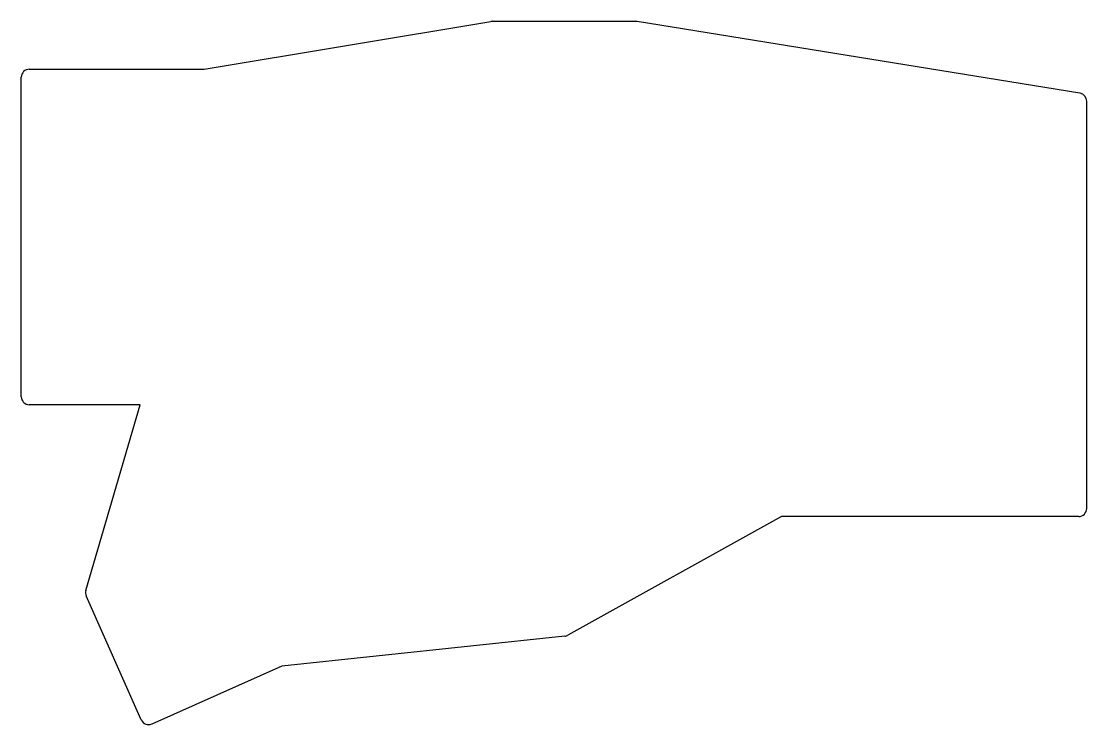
# Model space of a CAD drawing. Header units: millimetres. Extents: x -122 to 12, y -36 to 52.
import ezdxf

# ---------------------------------------------------------------- set-up
doc = ezdxf.new("R2010")
doc.units = ezdxf.units.MM

msp = doc.modelspace()

# ---------------------------------------------------------------- linework, layer by layer
for p, q in [((-99.08, 46.5), (-63.16, 52.49)), ((-63, 52.5), (-45, 52.5)), ((10.66, 43.49), (-44.84, 52.49)), ((-122, 5.5), (-122, 45.5)), ((-121, 46.5), (-99.08, 46.5)), ((11.5, -8.5), (11.5, 42.5)), ((-107.09, 4.5), (-121, 4.5)), ((-113.92, -18.75), (-107.09, 4.5)), ((-26.74, -9.5), (-53.51, -24.37)), ((10.5, -9.5), (-26.74, -9.5)), ((-106.96, -34.97), (-113.88, -19.44)), ((-53.9, -24.49), (-89.34, -28.22)), ((-89.34, -28.22), (-105.64, -35.48))]:
    msp.add_line(p, q)
for centre, start, end in [((-63, 51.5), 90, 99.4623), ((-45, 51.5), 80.5377, 90), ((-121, 45.5), 90, 180), ((10.5, 42.5), 0, 80.5377), ((-121, 5.5), 180, 270), ((10.5, -8.5), 270, 0), ((-112.96, -19.03), 163.6276, 204), ((-54, -23.5), 276, 299.0546), ((-106.05, -34.56), 204, 294)]:
    msp.add_arc(centre, 1, start, end)

doc.saveas('drawing.dxf')
